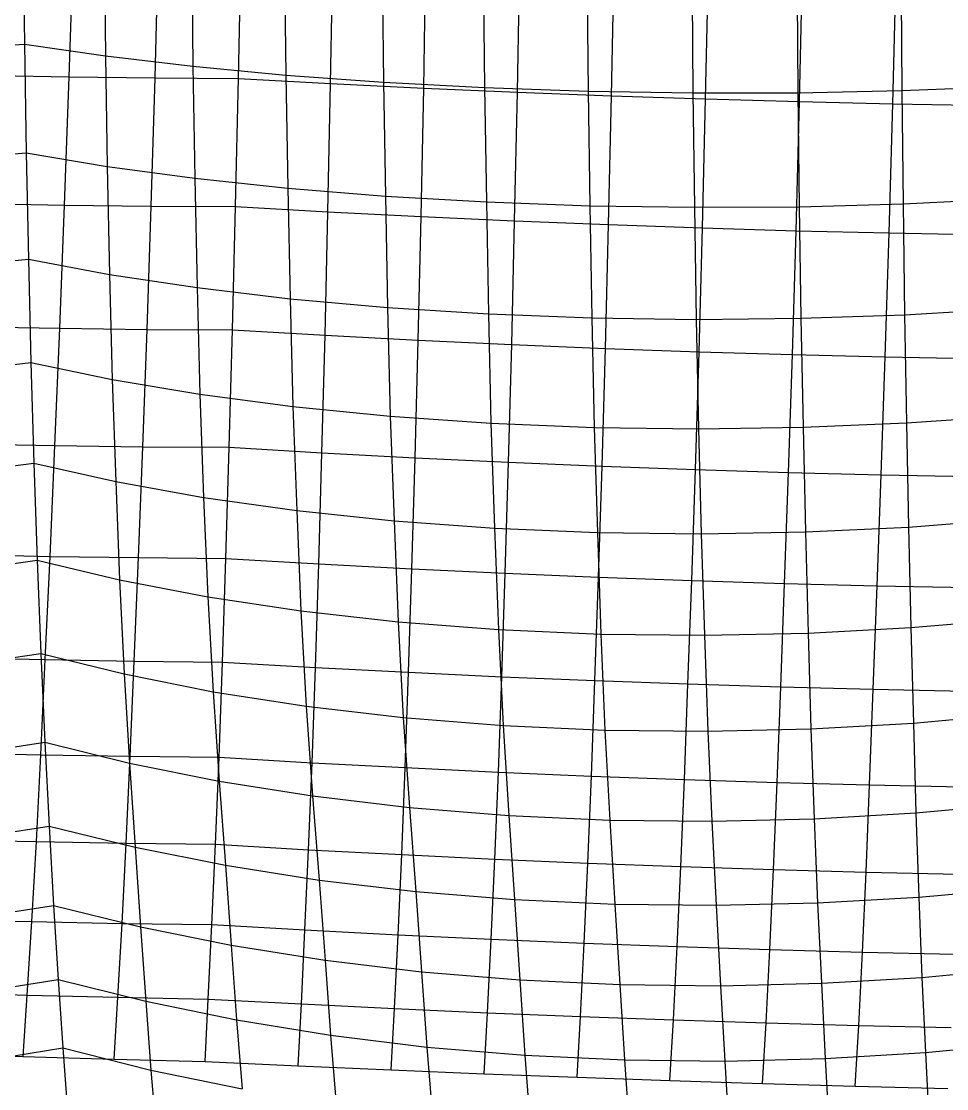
# Model space of a CAD drawing. Extents: x -429 to 429, y -1 to 209.
# Drawn here: x -78.02 to -57.63, y 13.29 to 36.81 of the extents above; entities that cross this region are included whole.
import ezdxf

# ---------------------------------------------------------------- set-up
doc = ezdxf.new("R2010")
doc.units = 0

msp = doc.modelspace()

# ---------------------------------------------------------------- linework, layer by layer
at = {"layer": 'default', "color": 5, "linetype": 'CONTINUOUS'}
for p, q in [((-77.979, 38.759, -16.926), (-77.952, 36.312, -16.545)), ((-77.979, 38.759, -16.926), (-77.952, 36.312, -16.545)), ((-76.199, 38.535, -18.396), (-76.168, 36.051, -18.002)), ((-74.274, 38.338, -19.674), (-74.241, 35.822, -19.268)), ((-72.224, 38.169, -20.745), (-72.191, 35.628, -20.329)), ((-70.072, 38.03, -21.597), (-70.041, 35.471, -21.174)), ((-67.842, 37.923, -22.221), (-67.813, 35.352, -21.794)), ((-65.559, 37.849, -22.611), (-65.532, 35.274, -22.181)), ((-63.247, 37.809, -22.761), (-63.223, 35.237, -22.332)), ((-60.932, 37.804, -22.67), (-60.91, 35.24, -22.245)), ((-58.64, 37.832, -22.34), (-58.621, 35.285, -21.921)), ((-80.054, 36.171, -17.445), (-77.952, 36.312, -16.545)), ((-77.952, 36.312, -16.545), (-76.168, 36.051, -18.002)), ((-77.952, 36.312, -16.545), (-77.914, 33.915, -16.097)), ((-77.952, 36.312, -16.545), (-77.914, 33.915, -16.097)), ((-76.168, 36.051, -18.002), (-74.241, 35.822, -19.268)), ((-76.168, 36.051, -18.002), (-76.128, 33.616, -17.539)), ((-74.241, 35.822, -19.268), (-72.191, 35.628, -20.329)), ((-74.241, 35.822, -19.268), (-74.2, 33.355, -18.792)), ((-72.191, 35.628, -20.329), (-70.041, 35.471, -21.174)), ((-72.191, 35.628, -20.329), (-72.149, 33.136, -19.843)), ((-70.041, 35.471, -21.174), (-67.813, 35.352, -21.794)), ((-70.041, 35.471, -21.174), (-70, 32.961, -20.68)), ((-67.813, 35.352, -21.794), (-65.532, 35.274, -22.181)), ((-67.813, 35.352, -21.794), (-67.774, 32.831, -21.295)), ((-60.91, 35.24, -22.245), (-58.621, 35.285, -21.921)), ((-58.621, 35.285, -21.921), (-56.378, 35.371, -21.364)), ((-58.621, 35.285, -21.921), (-58.593, 32.788, -21.432)), ((-65.532, 35.274, -22.181), (-63.223, 35.237, -22.332)), ((-65.532, 35.274, -22.181), (-65.496, 32.748, -21.68)), ((-63.223, 35.237, -22.332), (-60.91, 35.24, -22.245)), ((-63.223, 35.237, -22.332), (-63.19, 32.713, -21.832)), ((-60.91, 35.24, -22.245), (-60.88, 32.726, -21.749)), ((-80.016, 33.739, -16.983), (-77.914, 33.915, -16.097)), ((-77.914, 33.915, -16.097), (-76.128, 33.616, -17.539)), ((-77.914, 33.915, -16.097), (-77.867, 31.574, -15.583)), ((-77.914, 33.915, -16.097), (-77.867, 31.574, -15.583)), ((-76.128, 33.616, -17.539), (-74.2, 33.355, -18.792)), ((-76.128, 33.616, -17.539), (-76.078, 31.236, -17.008)), ((-74.2, 33.355, -18.792), (-72.149, 33.136, -19.843)), ((-74.2, 33.355, -18.792), (-74.148, 30.944, -18.248)), ((-72.149, 33.136, -19.843), (-70, 32.961, -20.68)), ((-72.149, 33.136, -19.843), (-72.098, 30.699, -19.287)), ((-70, 32.961, -20.68), (-67.774, 32.831, -21.295)), ((-70, 32.961, -20.68), (-69.95, 30.505, -20.116)), ((-67.774, 32.831, -21.295), (-65.496, 32.748, -21.68)), ((-67.774, 32.831, -21.295), (-67.727, 30.364, -20.725)), ((-65.496, 32.748, -21.68), (-63.19, 32.713, -21.832)), ((-65.496, 32.748, -21.68), (-65.451, 30.277, -21.108)), ((-63.19, 32.713, -21.832), (-60.88, 32.726, -21.749)), ((-63.19, 32.713, -21.832), (-63.148, 30.244, -21.261)), ((-60.88, 32.726, -21.749), (-58.593, 32.788, -21.432)), ((-60.88, 32.726, -21.749), (-60.842, 30.267, -21.183)), ((-58.593, 32.788, -21.432), (-56.352, 32.897, -20.884)), ((-58.593, 32.788, -21.432), (-58.558, 30.345, -20.873)), ((-79.968, 31.361, -16.452), (-77.867, 31.574, -15.583)), ((-77.867, 31.574, -15.583), (-76.078, 31.236, -17.008)), ((-77.867, 31.574, -15.583), (-77.811, 29.292, -15.005)), ((-77.867, 31.574, -15.583), (-77.811, 29.292, -15.005)), ((-76.078, 31.236, -17.008), (-74.148, 30.944, -18.248)), ((-76.078, 31.236, -17.008), (-76.02, 28.916, -16.416)), ((-74.148, 30.944, -18.248), (-72.098, 30.699, -19.287)), ((-74.148, 30.944, -18.248), (-74.091, 28.592, -17.643)), ((-72.098, 30.699, -19.287), (-69.95, 30.505, -20.116)), ((-72.098, 30.699, -19.287), (-72.041, 28.321, -18.673)), ((-69.95, 30.505, -20.116), (-67.727, 30.364, -20.725)), ((-69.95, 30.505, -20.116), (-69.894, 28.109, -19.494)), ((-67.727, 30.364, -20.725), (-65.451, 30.277, -21.108)), ((-67.727, 30.364, -20.725), (-67.673, 27.956, -20.099)), ((-60.842, 30.267, -21.183), (-58.558, 30.345, -20.873)), ((-58.558, 30.345, -20.873), (-56.319, 30.478, -20.335)), ((-58.558, 30.345, -20.873), (-58.514, 27.962, -20.255)), ((-65.451, 30.277, -21.108), (-63.148, 30.244, -21.261)), ((-65.451, 30.277, -21.108), (-65.4, 27.864, -20.48)), ((-63.148, 30.244, -21.261), (-60.842, 30.267, -21.183)), ((-63.148, 30.244, -21.261), (-63.099, 27.834, -20.633)), ((-60.842, 30.267, -21.183), (-60.796, 27.867, -20.558)), ((-79.91, 29.043, -15.861), (-77.811, 29.292, -15.005)), ((-77.811, 29.292, -15.005), (-76.02, 28.916, -16.416)), ((-77.811, 29.292, -15.005), (-77.745, 27.077, -14.367)), ((-77.811, 29.292, -15.005), (-77.745, 27.077, -14.367)), ((-76.02, 28.916, -16.416), (-74.091, 28.592, -17.643)), ((-76.02, 28.916, -16.416), (-75.941, 26.671, -15.738)), ((-74.091, 28.592, -17.643), (-72.041, 28.321, -18.673)), ((-74.091, 28.592, -17.643), (-74.004, 26.321, -16.929)), ((-72.041, 28.321, -18.673), (-69.894, 28.109, -19.494)), ((-72.041, 28.321, -18.673), (-71.953, 26.031, -17.93)), ((-69.894, 28.109, -19.494), (-67.673, 27.956, -20.099)), ((-69.894, 28.109, -19.494), (-69.809, 25.804, -18.729)), ((-58.514, 27.962, -20.255), (-56.278, 28.118, -19.727)), ((-67.673, 27.956, -20.099), (-65.4, 27.864, -20.48)), ((-67.673, 27.956, -20.099), (-67.594, 25.642, -19.32)), ((-65.4, 27.864, -20.48), (-63.099, 27.834, -20.633)), ((-65.4, 27.864, -20.48), (-65.329, 25.546, -19.695)), ((-63.099, 27.834, -20.633), (-60.796, 27.867, -20.558)), ((-63.099, 27.834, -20.633), (-63.038, 25.519, -19.852)), ((-60.796, 27.867, -20.558), (-58.514, 27.962, -20.255)), ((-60.796, 27.867, -20.558), (-60.744, 25.559, -19.788)), ((-58.514, 27.962, -20.255), (-58.47, 25.667, -19.505)), ((-79.848, 26.801, -15.181), (-77.745, 27.077, -14.367)), ((-77.745, 27.077, -14.367), (-75.941, 26.671, -15.738)), ((-77.745, 27.077, -14.367), (-77.672, 24.937, -13.675)), ((-77.745, 27.077, -14.367), (-77.672, 24.937, -13.675)), ((-75.941, 26.671, -15.738), (-74.004, 26.321, -16.929)), ((-75.941, 26.671, -15.738), (-75.856, 24.501, -15.006)), ((-74.004, 26.321, -16.929), (-71.953, 26.031, -17.93)), ((-74.004, 26.321, -16.929), (-73.912, 24.127, -16.164)), ((-71.953, 26.031, -17.93), (-69.809, 25.804, -18.729)), ((-71.953, 26.031, -17.93), (-71.86, 23.818, -17.138)), ((-69.809, 25.804, -18.729), (-67.594, 25.642, -19.32)), ((-69.809, 25.804, -18.729), (-69.719, 23.577, -17.917)), ((-67.594, 25.642, -19.32), (-65.329, 25.546, -19.695)), ((-67.594, 25.642, -19.32), (-67.509, 23.407, -18.494)), ((-60.744, 25.559, -19.788), (-58.47, 25.667, -19.505)), ((-58.47, 25.667, -19.505), (-56.239, 25.841, -19.005)), ((-58.47, 25.667, -19.505), (-58.418, 23.45, -18.706)), ((-65.329, 25.546, -19.695), (-63.038, 25.519, -19.852)), ((-65.329, 25.546, -19.695), (-65.253, 23.308, -18.864)), ((-63.038, 25.519, -19.852), (-60.744, 25.559, -19.788)), ((-63.038, 25.519, -19.852), (-62.971, 23.282, -19.024)), ((-60.744, 25.559, -19.788), (-60.685, 23.33, -18.971)), ((-79.776, 24.634, -14.449), (-77.672, 24.937, -13.675)), ((-77.672, 24.937, -13.675), (-75.856, 24.501, -15.006)), ((-77.672, 24.937, -13.675), (-77.591, 22.883, -12.935)), ((-77.672, 24.937, -13.675), (-77.591, 22.883, -12.935)), ((-75.856, 24.501, -15.006), (-73.912, 24.127, -16.164)), ((-75.856, 24.501, -15.006), (-75.753, 22.428, -14.206)), ((-73.912, 24.127, -16.164), (-71.86, 23.818, -17.138)), ((-73.912, 24.127, -16.164), (-73.798, 22.038, -15.311)), ((-71.86, 23.818, -17.138), (-69.719, 23.577, -17.917)), ((-71.86, 23.818, -17.138), (-71.743, 21.716, -16.241)), ((-69.719, 23.577, -17.917), (-67.509, 23.407, -18.494)), ((-69.719, 23.577, -17.917), (-69.606, 21.467, -16.988)), ((-58.418, 23.45, -18.706), (-56.191, 23.641, -18.232)), ((-67.509, 23.407, -18.494), (-65.253, 23.308, -18.864)), ((-67.509, 23.407, -18.494), (-67.405, 21.291, -17.545)), ((-65.253, 23.308, -18.864), (-62.971, 23.282, -19.024)), ((-65.253, 23.308, -18.864), (-65.161, 21.19, -17.907)), ((-62.971, 23.282, -19.024), (-60.685, 23.33, -18.971)), ((-60.685, 23.33, -18.971), (-58.418, 23.45, -18.706)), ((-60.685, 23.33, -18.971), (-60.621, 21.217, -18.035)), ((-58.418, 23.45, -18.706), (-58.365, 21.344, -17.8)), ((-62.971, 23.282, -19.024), (-62.893, 21.165, -18.071)), ((-79.7, 22.563, -13.646), (-77.591, 22.883, -12.935)), ((-77.591, 22.883, -12.935), (-75.753, 22.428, -14.206)), ((-77.591, 22.883, -12.935), (-77.504, 20.927, -12.153)), ((-77.591, 22.883, -12.935), (-77.504, 20.927, -12.153)), ((-75.753, 22.428, -14.206), (-73.798, 22.038, -15.311)), ((-75.753, 22.428, -14.206), (-75.635, 20.463, -13.342)), ((-73.798, 22.038, -15.311), (-71.743, 21.716, -16.241)), ((-73.798, 22.038, -15.311), (-73.663, 20.067, -14.377)), ((-71.743, 21.716, -16.241), (-69.606, 21.467, -16.988)), ((-71.743, 21.716, -16.241), (-71.603, 19.741, -15.25)), ((-69.606, 21.467, -16.988), (-67.405, 21.291, -17.545)), ((-69.606, 21.467, -16.988), (-69.471, 19.488, -15.953)), ((-58.365, 21.344, -17.8), (-56.145, 21.547, -17.368)), ((-67.405, 21.291, -17.545), (-65.161, 21.19, -17.907)), ((-67.405, 21.291, -17.545), (-67.282, 19.31, -16.483)), ((-65.161, 21.19, -17.907), (-62.893, 21.165, -18.071)), ((-65.161, 21.19, -17.907), (-65.055, 19.208, -16.834)), ((-62.893, 21.165, -18.071), (-60.621, 21.217, -18.035)), ((-60.621, 21.217, -18.035), (-58.365, 21.344, -17.8)), ((-60.621, 21.217, -18.035), (-60.551, 19.237, -16.991)), ((-58.365, 21.344, -17.8), (-58.309, 19.366, -16.797)), ((-62.893, 21.165, -18.071), (-62.805, 19.184, -17.004)), ((-79.62, 20.602, -12.778), (-77.504, 20.927, -12.153)), ((-77.504, 20.927, -12.153), (-75.635, 20.463, -13.342)), ((-77.504, 20.927, -12.153), (-77.41, 19.073, -11.336)), ((-77.504, 20.927, -12.153), (-77.41, 19.073, -11.336)), ((-75.635, 20.463, -13.342), (-73.663, 20.067, -14.377)), ((-75.635, 20.463, -13.342), (-75.51, 18.609, -12.438)), ((-73.663, 20.067, -14.377), (-71.603, 19.741, -15.25)), ((-73.663, 20.067, -14.377), (-73.522, 18.213, -13.399)), ((-71.603, 19.741, -15.25), (-69.471, 19.488, -15.953)), ((-71.603, 19.741, -15.25), (-71.456, 17.887, -14.211)), ((-58.309, 19.366, -16.797), (-56.098, 19.571, -16.421)), ((-69.471, 19.488, -15.953), (-67.282, 19.31, -16.483)), ((-69.471, 19.488, -15.953), (-69.328, 17.635, -14.87)), ((-67.282, 19.31, -16.483), (-65.055, 19.208, -16.834)), ((-67.282, 19.31, -16.483), (-67.152, 17.458, -15.371)), ((-60.551, 19.237, -16.991), (-58.309, 19.366, -16.797)), ((-58.309, 19.366, -16.797), (-58.247, 17.51, -15.746)), ((-79.532, 18.751, -11.871), (-77.41, 19.073, -11.336)), ((-77.41, 19.073, -11.336), (-75.51, 18.609, -12.438)), ((-77.41, 19.073, -11.336), (-77.312, 17.328, -10.492)), ((-77.41, 19.073, -11.336), (-77.312, 17.328, -10.492)), ((-65.055, 19.208, -16.834), (-62.805, 19.184, -17.004)), ((-65.055, 19.208, -16.834), (-64.941, 17.356, -15.711)), ((-62.805, 19.184, -17.004), (-60.551, 19.237, -16.991)), ((-62.805, 19.184, -17.004), (-62.71, 17.331, -15.887)), ((-60.551, 19.237, -16.991), (-60.474, 17.382, -15.899)), ((-75.51, 18.609, -12.438), (-73.522, 18.213, -13.399)), ((-75.51, 18.609, -12.438), (-75.395, 16.855, -11.537)), ((-73.522, 18.213, -13.399), (-71.456, 17.887, -14.211)), ((-73.522, 18.213, -13.399), (-73.397, 16.452, -12.449)), ((-71.456, 17.887, -14.211), (-69.328, 17.635, -14.87)), ((-71.456, 17.887, -14.211), (-71.33, 16.121, -13.222)), ((-58.247, 17.51, -15.746), (-56.045, 17.713, -15.43)), ((-69.328, 17.635, -14.87), (-67.152, 17.458, -15.371)), ((-69.328, 17.635, -14.87), (-69.205, 15.865, -13.851)), ((-67.152, 17.458, -15.371), (-64.941, 17.356, -15.711)), ((-67.152, 17.458, -15.371), (-67.036, 15.686, -14.334)), ((-60.474, 17.382, -15.899), (-58.247, 17.51, -15.746)), ((-58.247, 17.51, -15.746), (-58.175, 15.741, -14.748)), ((-79.435, 16.999, -10.968), (-77.312, 17.328, -10.492)), ((-77.312, 17.328, -10.492), (-75.395, 16.855, -11.537)), ((-77.312, 17.328, -10.492), (-77.21, 15.697, -9.633)), ((-77.312, 17.328, -10.492), (-77.21, 15.697, -9.633)), ((-64.941, 17.356, -15.711), (-62.71, 17.331, -15.887)), ((-64.941, 17.356, -15.711), (-64.835, 15.583, -14.666)), ((-62.71, 17.331, -15.887), (-60.474, 17.382, -15.899)), ((-62.71, 17.331, -15.887), (-62.616, 15.558, -14.846)), ((-60.474, 17.382, -15.899), (-60.392, 15.611, -14.874)), ((-75.395, 16.855, -11.537), (-73.397, 16.452, -12.449)), ((-75.395, 16.855, -11.537), (-75.281, 15.214, -10.631)), ((-73.397, 16.452, -12.449), (-71.33, 16.121, -13.222)), ((-73.397, 16.452, -12.449), (-73.277, 14.804, -11.503)), ((-71.33, 16.121, -13.222), (-69.205, 15.865, -13.851)), ((-71.33, 16.121, -13.222), (-71.208, 14.467, -12.244)), ((-69.205, 15.865, -13.851), (-67.036, 15.686, -14.334)), ((-69.205, 15.865, -13.851), (-69.086, 14.207, -12.85)), ((-58.175, 15.741, -14.748), (-55.98, 15.948, -14.47)), ((-79.333, 15.361, -10.062), (-77.21, 15.697, -9.633)), ((-77.21, 15.697, -9.633), (-75.281, 15.214, -10.631)), ((-77.21, 15.697, -9.633), (-77.108, 14.185, -8.773)), ((-77.21, 15.697, -9.633), (-77.108, 14.185, -8.773)), ((-67.036, 15.686, -14.334), (-64.835, 15.583, -14.666)), ((-67.036, 15.686, -14.334), (-66.924, 14.025, -13.317)), ((-64.835, 15.583, -14.666), (-62.616, 15.558, -14.846)), ((-64.835, 15.583, -14.666), (-64.732, 13.921, -13.643)), ((-62.616, 15.558, -14.846), (-60.392, 15.611, -14.874)), ((-62.616, 15.558, -14.846), (-62.522, 13.896, -13.827)), ((-60.392, 15.611, -14.874), (-58.175, 15.741, -14.748)), ((-60.392, 15.611, -14.874), (-60.307, 13.95, -13.867)), ((-58.175, 15.741, -14.748), (-58.099, 14.084, -13.763)), ((-75.281, 15.214, -10.631), (-73.277, 14.804, -11.503)), ((-75.281, 15.214, -10.631), (-75.166, 13.697, -9.723)), ((-73.277, 14.804, -11.503), (-71.208, 14.467, -12.244)), ((-73.277, 14.804, -11.503), (-73.155, 13.283, -10.555)), ((-71.208, 14.467, -12.244), (-69.086, 14.207, -12.85)), ((-71.208, 14.467, -12.244), (-71.085, 12.944, -11.263)), ((-79.229, 13.846, -9.154), (-77.108, 14.185, -8.773)), ((-77.108, 14.185, -8.773), (-75.166, 13.697, -9.723)), ((-77.108, 14.185, -8.773), (-77.005, 12.793, -7.923)), ((-77.108, 14.185, -8.773), (-77.005, 12.793, -7.923)), ((-69.086, 14.207, -12.85), (-66.924, 14.025, -13.317)), ((-69.086, 14.207, -12.85), (-68.966, 12.682, -11.844)), ((-58.099, 14.084, -13.763), (-55.91, 14.296, -13.515)), ((-66.924, 14.025, -13.317), (-64.732, 13.921, -13.643)), ((-66.924, 14.025, -13.317), (-66.81, 12.498, -12.296)), ((-64.732, 13.921, -13.643), (-62.522, 13.896, -13.827)), ((-64.732, 13.921, -13.643), (-64.626, 12.394, -12.617)), ((-62.522, 13.896, -13.827), (-60.307, 13.95, -13.867)), ((-62.522, 13.896, -13.827), (-62.426, 12.369, -12.803)), ((-60.307, 13.95, -13.867), (-58.099, 14.084, -13.763)), ((-60.307, 13.95, -13.867), (-60.221, 12.424, -12.856)), ((-58.099, 14.084, -13.763), (-58.022, 12.558, -12.774)), ((-75.166, 13.697, -9.723), (-73.155, 13.283, -10.555)), ((-75.166, 13.697, -9.723), (-75.052, 12.303, -8.83))]:
    msp.add_line(p, q, dxfattribs=at)
at = {"layer": 'default', "color": 3, "linetype": 'CONTINUOUS'}
for p, q in [((-76.968, 35.59, 19.67), (-76.874, 38.514, 19.992)), ((-75.076, 35.564, 18.836), (-74.995, 38.485, 19.116)), ((-73.235, 35.55, 17.894), (-73.175, 38.467, 18.124)), ((-73.235, 35.55, 17.894), (-73.175, 38.467, 18.124)), ((-71.207, 35.441, 18.325), (-71.152, 38.366, 18.609)), ((-69.156, 35.342, 18.638), (-69.103, 38.272, 18.966)), ((-67.091, 35.252, 18.831), (-67.036, 38.188, 19.194)), ((-65.018, 35.172, 18.904), (-64.958, 38.111, 19.291)), ((-62.943, 35.102, 18.856), (-62.878, 38.044, 19.258)), ((-60.876, 35.043, 18.688), (-60.805, 37.987, 19.094)), ((-58.821, 34.994, 18.4), (-58.746, 37.939, 18.801)), ((-78.906, 35.627, 20.393), (-76.968, 35.59, 19.67)), ((-77.068, 32.763, 19.302), (-76.968, 35.59, 19.67)), ((-76.968, 35.59, 19.67), (-75.076, 35.564, 18.836)), ((-75.162, 32.739, 18.514), (-75.076, 35.564, 18.836)), ((-75.076, 35.564, 18.836), (-73.235, 35.55, 17.894)), ((-73.3, 32.728, 17.627), (-73.235, 35.55, 17.894)), ((-73.3, 32.728, 17.627), (-73.235, 35.55, 17.894)), ((-73.235, 35.55, 17.894), (-71.207, 35.441, 18.325)), ((-71.266, 32.613, 17.999), (-71.207, 35.441, 18.325)), ((-71.207, 35.441, 18.325), (-69.156, 35.342, 18.638)), ((-69.214, 32.508, 18.263), (-69.156, 35.342, 18.638)), ((-69.156, 35.342, 18.638), (-67.091, 35.252, 18.831)), ((-67.151, 32.414, 18.418), (-67.091, 35.252, 18.831)), ((-67.091, 35.252, 18.831), (-65.018, 35.172, 18.904)), ((-65.082, 32.331, 18.464), (-65.018, 35.172, 18.904)), ((-65.018, 35.172, 18.904), (-62.943, 35.102, 18.856)), ((-63.014, 32.259, 18.4), (-62.943, 35.102, 18.856)), ((-62.943, 35.102, 18.856), (-60.876, 35.043, 18.688)), ((-60.951, 32.198, 18.227), (-60.876, 35.043, 18.688)), ((-60.876, 35.043, 18.688), (-58.821, 34.994, 18.4)), ((-58.901, 32.149, 17.945), (-58.821, 34.994, 18.4)), ((-58.821, 34.994, 18.4), (-56.787, 34.956, 17.994)), ((-79.014, 32.799, 19.988), (-77.068, 32.763, 19.302)), ((-77.172, 30.047, 18.895), (-77.068, 32.763, 19.302)), ((-77.068, 32.763, 19.302), (-75.162, 32.739, 18.514)), ((-75.252, 30.024, 18.154), (-75.162, 32.739, 18.514)), ((-75.162, 32.739, 18.514), (-73.3, 32.728, 17.627)), ((-73.369, 30.013, 17.323), (-73.3, 32.728, 17.627)), ((-73.369, 30.013, 17.323), (-73.3, 32.728, 17.627)), ((-73.3, 32.728, 17.627), (-71.266, 32.613, 17.999)), ((-71.329, 29.894, 17.635), (-71.266, 32.613, 17.999)), ((-71.266, 32.613, 17.999), (-69.214, 32.508, 18.263)), ((-69.276, 29.785, 17.85), (-69.214, 32.508, 18.263)), ((-69.214, 32.508, 18.263), (-67.151, 32.414, 18.418)), ((-67.215, 29.688, 17.967), (-67.151, 32.414, 18.418)), ((-67.151, 32.414, 18.418), (-65.082, 32.331, 18.464)), ((-65.151, 29.603, 17.985), (-65.082, 32.331, 18.464)), ((-65.082, 32.331, 18.464), (-63.014, 32.259, 18.4)), ((-63.088, 29.529, 17.905), (-63.014, 32.259, 18.4)), ((-63.014, 32.259, 18.4), (-60.951, 32.198, 18.227)), ((-61.031, 29.467, 17.727), (-60.951, 32.198, 18.227)), ((-60.951, 32.198, 18.227), (-58.901, 32.149, 17.945)), ((-58.984, 29.417, 17.451), (-58.901, 32.149, 17.945)), ((-58.901, 32.149, 17.945), (-56.869, 32.111, 17.556)), ((-79.125, 30.083, 19.543), (-77.172, 30.047, 18.895)), ((-77.28, 27.461, 18.445), (-77.172, 30.047, 18.895)), ((-77.172, 30.047, 18.895), (-75.252, 30.024, 18.154)), ((-75.345, 27.436, 17.757), (-75.252, 30.024, 18.154)), ((-75.252, 30.024, 18.154), (-73.369, 30.013, 17.323)), ((-73.441, 27.425, 16.989), (-73.369, 30.013, 17.323)), ((-73.441, 27.425, 16.989), (-73.369, 30.013, 17.323)), ((-73.369, 30.013, 17.323), (-71.329, 29.894, 17.635)), ((-71.397, 27.303, 17.234), (-71.329, 29.894, 17.635)), ((-71.329, 29.894, 17.635), (-69.276, 29.785, 17.85)), ((-69.343, 27.193, 17.394), (-69.276, 29.785, 17.85)), ((-69.276, 29.785, 17.85), (-67.215, 29.688, 17.967)), ((-67.285, 27.095, 17.468), (-67.215, 29.688, 17.967)), ((-67.215, 29.688, 17.967), (-65.151, 29.603, 17.985)), ((-65.225, 27.008, 17.456), (-65.151, 29.603, 17.985)), ((-65.151, 29.603, 17.985), (-63.088, 29.529, 17.905)), ((-63.167, 26.934, 17.358), (-63.088, 29.529, 17.905)), ((-63.088, 29.529, 17.905), (-61.031, 29.467, 17.727)), ((-61.114, 26.871, 17.174), (-61.031, 29.467, 17.727)), ((-61.031, 29.467, 17.727), (-58.984, 29.417, 17.451)), ((-59.072, 26.82, 16.905), (-58.984, 29.417, 17.451)), ((-58.984, 29.417, 17.451), (-56.953, 29.379, 17.078)), ((-79.242, 27.498, 19.052), (-77.28, 27.461, 18.445)), ((-77.39, 25.021, 17.961), (-77.28, 27.461, 18.445)), ((-77.28, 27.461, 18.445), (-75.345, 27.436, 17.757)), ((-75.441, 24.993, 17.328), (-75.345, 27.436, 17.757)), ((-75.345, 27.436, 17.757), (-73.441, 27.425, 16.989)), ((-73.515, 24.977, 16.627), (-73.441, 27.425, 16.989)), ((-73.515, 24.977, 16.627), (-73.441, 27.425, 16.989)), ((-73.441, 27.425, 16.989), (-71.397, 27.303, 17.234)), ((-71.467, 24.856, 16.802), (-71.397, 27.303, 17.234)), ((-71.397, 27.303, 17.234), (-69.343, 27.193, 17.394)), ((-69.414, 24.747, 16.904), (-69.343, 27.193, 17.394)), ((-69.343, 27.193, 17.394), (-67.285, 27.095, 17.468)), ((-67.358, 24.649, 16.933), (-67.285, 27.095, 17.468)), ((-67.285, 27.095, 17.468), (-65.225, 27.008, 17.456)), ((-65.303, 24.563, 16.888), (-65.225, 27.008, 17.456)), ((-65.225, 27.008, 17.456), (-63.167, 26.934, 17.358)), ((-63.25, 24.488, 16.771), (-63.167, 26.934, 17.358)), ((-63.167, 26.934, 17.358), (-61.114, 26.871, 17.174)), ((-61.202, 24.424, 16.581), (-61.114, 26.871, 17.174)), ((-61.114, 26.871, 17.174), (-59.072, 26.82, 16.905)), ((-59.162, 24.372, 16.318), (-59.072, 26.82, 16.905)), ((-59.072, 26.82, 16.905), (-57.042, 26.781, 16.55)), ((-79.361, 25.061, 18.524), (-77.39, 25.021, 17.961)), ((-77.498, 22.744, 17.464), (-77.39, 25.021, 17.961)), ((-77.39, 25.021, 17.961), (-75.441, 24.993, 17.328)), ((-75.535, 22.712, 16.883), (-75.441, 24.993, 17.328)), ((-75.441, 24.993, 17.328), (-73.515, 24.977, 16.627)), ((-73.591, 22.691, 16.245), (-73.515, 24.977, 16.627)), ((-73.591, 22.691, 16.245), (-73.515, 24.977, 16.627)), ((-73.515, 24.977, 16.627), (-71.467, 24.856, 16.802)), ((-71.541, 22.573, 16.353), (-71.467, 24.856, 16.802)), ((-71.467, 24.856, 16.802), (-69.414, 24.747, 16.904)), ((-69.488, 22.465, 16.401), (-69.414, 24.747, 16.904)), ((-69.414, 24.747, 16.904), (-67.358, 24.649, 16.933)), ((-67.435, 22.369, 16.388), (-67.358, 24.649, 16.933)), ((-67.358, 24.649, 16.933), (-65.303, 24.563, 16.888)), ((-65.383, 22.283, 16.314), (-65.303, 24.563, 16.888)), ((-65.303, 24.563, 16.888), (-63.25, 24.488, 16.771)), ((-63.333, 22.208, 16.179), (-63.25, 24.488, 16.771)), ((-63.25, 24.488, 16.771), (-61.202, 24.424, 16.581)), ((-61.289, 22.144, 15.983), (-61.202, 24.424, 16.581)), ((-61.202, 24.424, 16.581), (-59.162, 24.372, 16.318)), ((-59.251, 22.091, 15.726), (-59.162, 24.372, 16.318)), ((-59.162, 24.372, 16.318), (-57.133, 24.332, 15.983)), ((-79.478, 22.787, 17.986), (-77.498, 22.744, 17.464)), ((-77.594, 20.647, 16.998), (-77.498, 22.744, 17.464)), ((-77.498, 22.744, 17.464), (-75.535, 22.712, 16.883)), ((-75.623, 20.615, 16.448), (-75.535, 22.712, 16.883)), ((-75.535, 22.712, 16.883), (-73.591, 22.691, 16.245)), ((-73.666, 20.593, 15.846), (-73.591, 22.691, 16.245)), ((-73.666, 20.593, 15.846), (-73.591, 22.691, 16.245)), ((-73.591, 22.691, 16.245), (-71.541, 22.573, 16.353)), ((-71.615, 20.473, 15.916), (-71.541, 22.573, 16.353)), ((-71.541, 22.573, 16.353), (-69.488, 22.465, 16.401)), ((-69.563, 20.364, 15.932), (-69.488, 22.465, 16.401)), ((-69.488, 22.465, 16.401), (-67.435, 22.369, 16.388)), ((-67.51, 20.266, 15.894), (-67.435, 22.369, 16.388)), ((-67.435, 22.369, 16.388), (-65.383, 22.283, 16.314)), ((-65.459, 20.179, 15.802), (-65.383, 22.283, 16.314)), ((-65.383, 22.283, 16.314), (-63.333, 22.208, 16.179)), ((-63.41, 20.103, 15.656), (-63.333, 22.208, 16.179)), ((-63.333, 22.208, 16.179), (-61.289, 22.144, 15.983)), ((-61.366, 20.038, 15.456), (-61.289, 22.144, 15.983)), ((-61.289, 22.144, 15.983), (-59.251, 22.091, 15.726)), ((-59.328, 19.984, 15.203), (-59.251, 22.091, 15.726)), ((-59.251, 22.091, 15.726), (-57.221, 22.049, 15.409)), ((-79.579, 20.692, 17.497), (-77.594, 20.647, 16.998)), ((-77.691, 18.734, 16.504), (-77.594, 20.647, 16.998)), ((-77.594, 20.647, 16.998), (-75.623, 20.615, 16.448)), ((-75.711, 18.7, 15.986), (-75.623, 20.615, 16.448)), ((-75.623, 20.615, 16.448), (-73.666, 20.593, 15.846)), ((-73.744, 18.677, 15.423), (-73.666, 20.593, 15.846)), ((-73.744, 18.677, 15.423), (-73.666, 20.593, 15.846)), ((-73.666, 20.593, 15.846), (-71.615, 20.473, 15.916)), ((-71.692, 18.556, 15.452), (-71.615, 20.473, 15.916)), ((-71.615, 20.473, 15.916), (-69.563, 20.364, 15.932)), ((-69.639, 18.446, 15.434), (-69.563, 20.364, 15.932)), ((-69.563, 20.364, 15.932), (-67.51, 20.266, 15.894)), ((-67.587, 18.347, 15.37), (-67.51, 20.266, 15.894)), ((-67.51, 20.266, 15.894), (-65.459, 20.179, 15.802)), ((-65.537, 18.259, 15.259), (-65.459, 20.179, 15.802)), ((-65.459, 20.179, 15.802), (-63.41, 20.103, 15.656)), ((-63.489, 18.183, 15.102), (-63.41, 20.103, 15.656)), ((-63.41, 20.103, 15.656), (-61.366, 20.038, 15.456)), ((-61.445, 18.117, 14.899), (-61.366, 20.038, 15.456)), ((-61.366, 20.038, 15.456), (-59.328, 19.984, 15.203)), ((-59.407, 18.063, 14.649), (-59.328, 19.984, 15.203)), ((-59.328, 19.984, 15.203), (-57.297, 19.942, 14.897)), ((-79.683, 18.779, 16.978), (-77.691, 18.734, 16.504)), ((-77.791, 16.97, 15.977), (-77.691, 18.734, 16.504)), ((-77.691, 18.734, 16.504), (-75.711, 18.7, 15.986)), ((-75.802, 16.932, 15.492), (-75.711, 18.7, 15.986)), ((-75.711, 18.7, 15.986), (-73.744, 18.677, 15.423)), ((-73.824, 16.904, 14.97), (-73.744, 18.677, 15.423)), ((-73.824, 16.904, 14.97), (-73.744, 18.677, 15.423)), ((-73.744, 18.677, 15.423), (-71.692, 18.556, 15.452)), ((-71.771, 16.787, 14.956), (-71.692, 18.556, 15.452)), ((-71.692, 18.556, 15.452), (-69.639, 18.446, 15.434)), ((-69.718, 16.679, 14.903), (-69.639, 18.446, 15.434)), ((-69.639, 18.446, 15.434), (-67.587, 18.347, 15.37)), ((-67.667, 16.582, 14.811), (-67.587, 18.347, 15.37)), ((-67.587, 18.347, 15.37), (-65.537, 18.259, 15.259)), ((-65.617, 16.495, 14.681), (-65.537, 18.259, 15.259)), ((-65.537, 18.259, 15.259), (-63.489, 18.183, 15.102)), ((-63.57, 16.419, 14.512), (-63.489, 18.183, 15.102)), ((-63.489, 18.183, 15.102), (-61.445, 18.117, 14.899)), ((-61.526, 16.353, 14.304), (-61.445, 18.117, 14.899)), ((-61.445, 18.117, 14.899), (-59.407, 18.063, 14.649)), ((-59.487, 16.297, 14.059), (-59.407, 18.063, 14.649)), ((-59.407, 18.063, 14.649), (-57.374, 18.019, 14.353)), ((-79.788, 17.019, 16.424), (-77.791, 16.97, 15.977)), ((-77.892, 15.35, 15.43), (-77.791, 16.97, 15.977)), ((-77.791, 16.97, 15.977), (-75.802, 16.932, 15.492)), ((-75.894, 15.302, 14.984), (-75.802, 16.932, 15.492)), ((-75.802, 16.932, 15.492), (-73.824, 16.904, 14.97)), ((-73.903, 15.264, 14.51), (-73.824, 16.904, 14.97)), ((-73.903, 15.264, 14.51), (-73.824, 16.904, 14.97)), ((-73.824, 16.904, 14.97), (-71.771, 16.787, 14.956)), ((-71.851, 15.155, 14.446), (-71.771, 16.787, 14.956)), ((-71.771, 16.787, 14.956), (-69.718, 16.679, 14.903)), ((-69.799, 15.055, 14.352), (-69.718, 16.679, 14.903)), ((-69.718, 16.679, 14.903), (-67.667, 16.582, 14.811)), ((-67.748, 14.963, 14.229), (-67.667, 16.582, 14.811)), ((-67.667, 16.582, 14.811), (-65.617, 16.495, 14.681)), ((-65.7, 14.88, 14.076), (-65.617, 16.495, 14.681)), ((-65.617, 16.495, 14.681), (-63.57, 16.419, 14.512)), ((-63.653, 14.806, 13.893), (-63.57, 16.419, 14.512)), ((-63.57, 16.419, 14.512), (-61.526, 16.353, 14.304)), ((-61.61, 14.74, 13.681), (-61.526, 16.353, 14.304)), ((-61.526, 16.353, 14.304), (-59.487, 16.297, 14.059)), ((-59.57, 14.683, 13.44), (-59.487, 16.297, 14.059)), ((-59.487, 16.297, 14.059), (-57.453, 16.252, 13.774)), ((-79.896, 15.406, 15.847), (-77.892, 15.35, 15.43)), ((-77.985, 14.001, 14.921), (-77.892, 15.35, 15.43)), ((-77.892, 15.35, 15.43), (-75.894, 15.302, 14.984)), ((-75.977, 13.941, 14.52), (-75.894, 15.302, 14.984)), ((-75.894, 15.302, 14.984), (-73.903, 15.264, 14.51)), ((-73.973, 13.888, 14.1), (-73.903, 15.264, 14.51)), ((-73.973, 13.888, 14.1), (-73.903, 15.264, 14.51)), ((-73.903, 15.264, 14.51), (-71.851, 15.155, 14.446)), ((-71.923, 13.792, 13.979), (-71.851, 15.155, 14.446)), ((-71.851, 15.155, 14.446), (-69.799, 15.055, 14.352)), ((-69.873, 13.703, 13.839), (-69.799, 15.055, 14.352)), ((-69.799, 15.055, 14.352), (-67.748, 14.963, 14.229)), ((-67.824, 13.619, 13.679), (-67.748, 14.963, 14.229)), ((-67.748, 14.963, 14.229), (-65.7, 14.88, 14.076)), ((-65.777, 13.542, 13.501), (-65.7, 14.88, 14.076)), ((-65.7, 14.88, 14.076), (-63.653, 14.806, 13.893)), ((-63.732, 13.471, 13.302), (-63.653, 14.806, 13.893)), ((-63.653, 14.806, 13.893), (-61.61, 14.74, 13.681)), ((-61.689, 13.406, 13.085), (-61.61, 14.74, 13.681)), ((-61.61, 14.74, 13.681), (-59.57, 14.683, 13.44)), ((-59.648, 13.347, 12.848), (-59.57, 14.683, 13.44)), ((-59.57, 14.683, 13.44), (-57.533, 14.635, 13.168)), ((-79.996, 14.067, 15.303), (-77.985, 14.001, 14.921)), ((-77.985, 14.001, 14.921), (-75.977, 13.941, 14.52)), ((-75.977, 13.941, 14.52), (-73.973, 13.888, 14.1)), ((-73.973, 13.888, 14.1), (-71.923, 13.792, 13.979)), ((-71.923, 13.792, 13.979), (-69.873, 13.703, 13.839)), ((-69.873, 13.703, 13.839), (-67.824, 13.619, 13.679)), ((-67.824, 13.619, 13.679), (-65.777, 13.542, 13.501)), ((-65.777, 13.542, 13.501), (-63.732, 13.471, 13.302)), ((-63.732, 13.471, 13.302), (-61.689, 13.406, 13.085)), ((-61.689, 13.406, 13.085), (-59.648, 13.347, 12.848)), ((-59.648, 13.347, 12.848), (-57.609, 13.295, 12.592))]:
    msp.add_line(p, q, dxfattribs=at)

doc.saveas('drawing.dxf')
